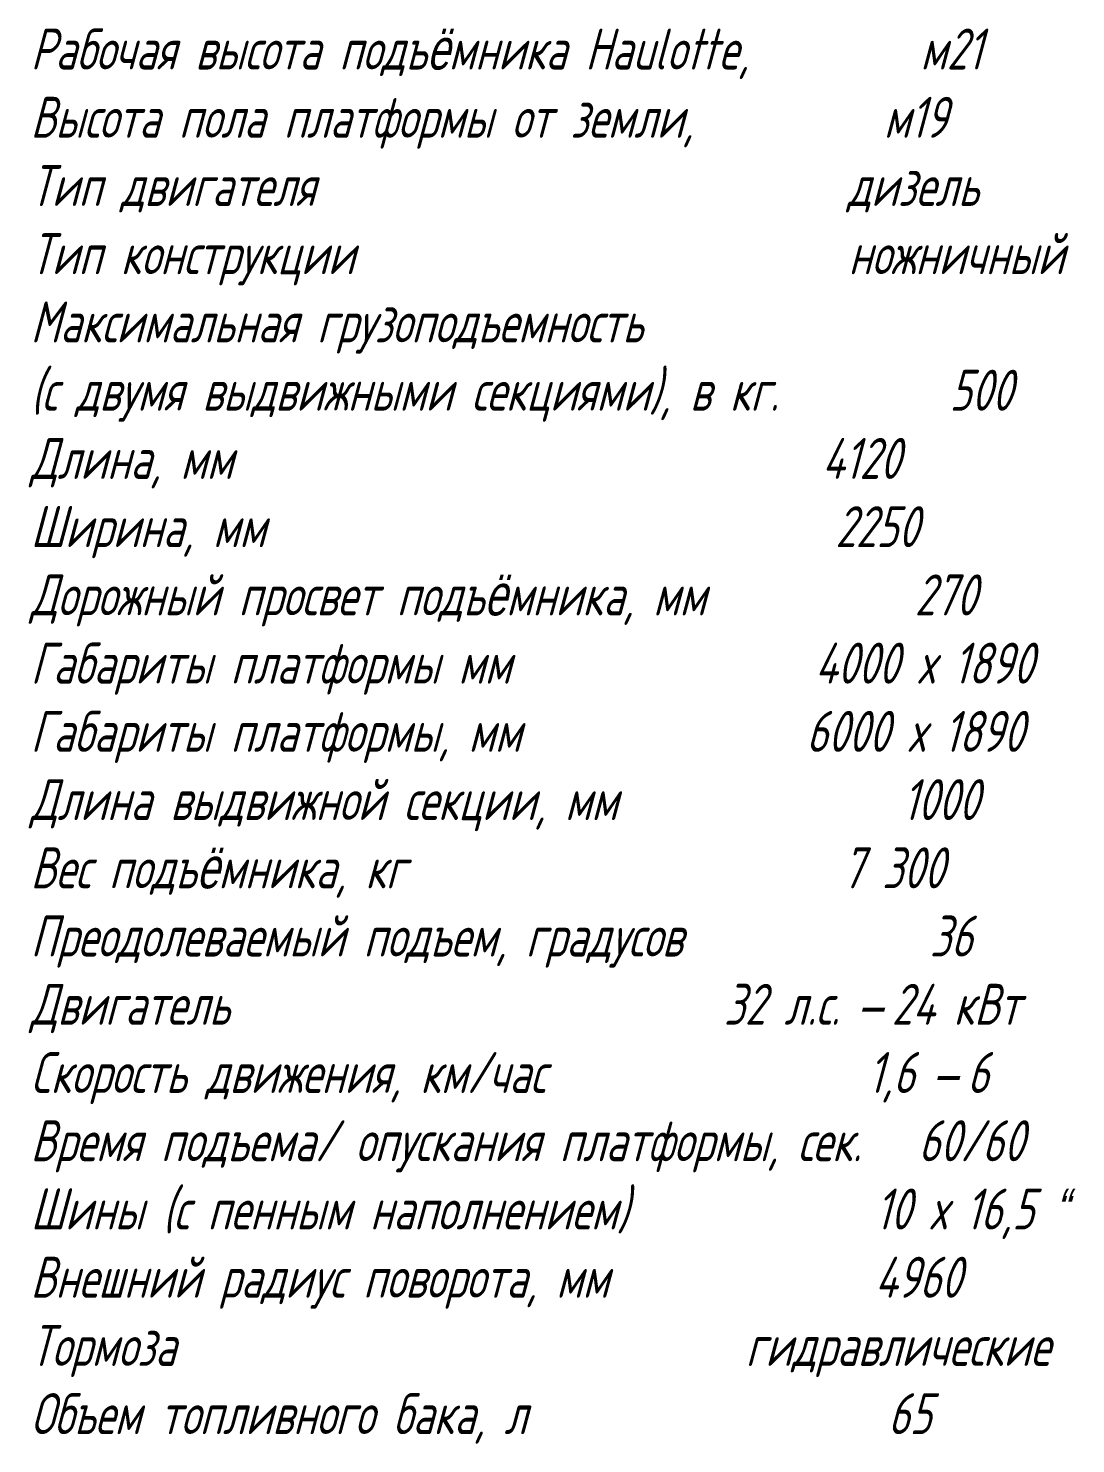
# Model space of a CAD drawing. Header units: millimetres. Extents: x 5763 to 12018931, y 39842 to 3600577.
# Drawn here: x 1264285 to 1277080, y 833149 to 850438 of the extents above; entities that cross this region are included whole.
import ezdxf

# ---------------------------------------------------------------- set-up
doc = ezdxf.new("R2010")
doc.units = ezdxf.units.MM
doc.styles.get("Standard").update_dxf_attribs({"font": 'romans.shx', "width": 0.7, "oblique": 15, "height": 500})

msp = doc.modelspace()

# ---------------------------------------------------------------- texts
at = {"insert": (1264312.53656, 851268.63024), "char_height": 500, "width": 21356.6987298, "attachment_point": 1}
msp.add_mtext('\\PРабочая высота подъ{\\fArial|b0|i0|c204|p34;ё}мника Haulotte,         м21\\PВысота пола платформы от земли,          м19\\PТип двигателя                            дизель\\PТип конструкции                          ножничный\\PМаксимальная грузоподъемность \\P(с двумя выдвижными секциями), в кг.         500\\PДлина, мм                               4120\\PШирина, мм                              2250\\PДорожный просвет подъ{\\fArial|b0|i0|c204|p34;ё}мника, мм           270\\PГабариты платформы мм                4000 х 1890\\PГабариты платформы, мм               6000 х 1890\\PДлина выдвижной секции, мм               1000\\PВес подъ{\\fArial|b0|i0|c204|p34;ё}мника, кг                       7 300\\PПреодолеваемый подъем, градусов             36 \\PДвигатель                          32 л.с. {\\fArial|b0|i0|c204|p34;– }24 кВт\\PСкорость движения, км/час                 1,6 {\\fArial|b0|i0|c204|p34;– }6\\PВремя подъема/ опускания платформы, сек.   60/60\\PШины (с пенным наполнением)             10 х 16,5 {\\fArial|b0|i0|c204|p34;“\\P}Внешний радиус поворота, мм              4960\\PТормоза                              гидравлические\\PОбъем топливного бака, л                   65', dxfattribs=at)

doc.saveas('drawing.dxf')
